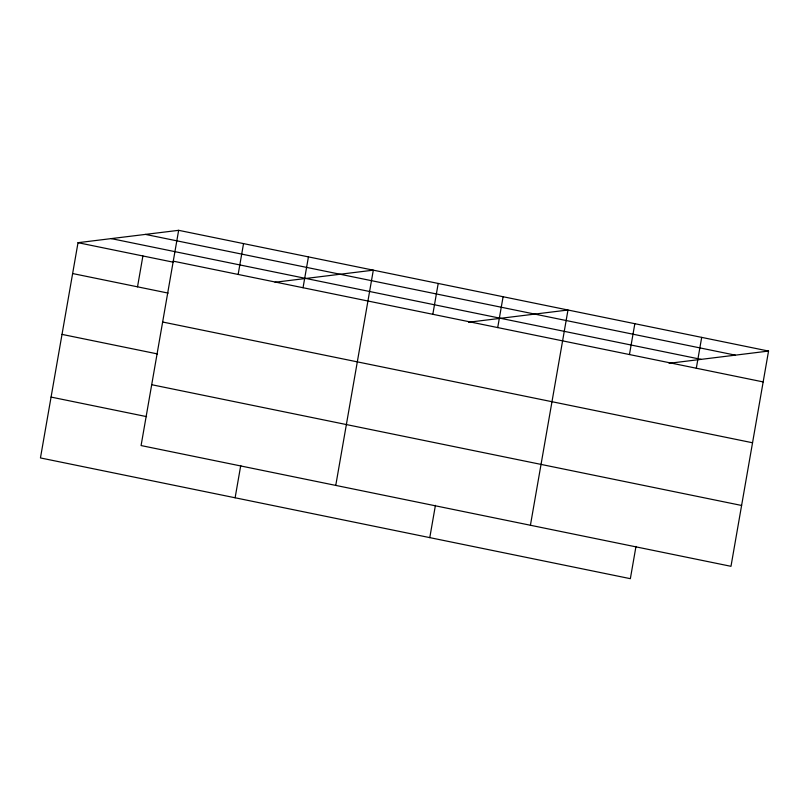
<?xml version="1.0" encoding="UTF-8"?>
<svg xmlns="http://www.w3.org/2000/svg" width="809" height="809" viewBox="0 0 809 809"><rect width="100%" height="100%" fill="white"/><g stroke="black" fill="none" stroke-linecap="round" stroke-linejoin="round"><path stroke-width="1.21" d="M178.647 230.322L141.079 445.557L730.982 566.31L768.55 351.066L178.647 230.322L78.018 242.69L40.45 457.934L630.353 578.678L635.985 546.399M137.52 286.821L142.9 255.978M238.149 274.453L243.539 243.6M235.116 497.778L240.748 465.488M303.041 287.731L308.431 256.888M335.755 485.4L373.313 270.166L275.05 282.25M432.825 314.296L438.205 283.453M429.781 537.631L435.424 505.342M497.707 327.584L503.097 296.731M530.421 525.253L567.979 310.019L468.532 322.245M629.453 354.544L634.843 323.701M696.306 368.237L701.696 337.383M669.104 363.302L768.55 351.066M145.438 234.398L735.341 355.151M111.227 238.604L701.13 359.358M173.268 261.165L763.17 381.919M78.018 242.69L173.51 262.237M72.628 273.543L168.13 293.091M162.649 322.012L752.542 442.766M62.01 334.39L157.512 353.938M151.708 384.71L741.6 505.463M51.068 397.077L146.571 416.625"/></g></svg>
